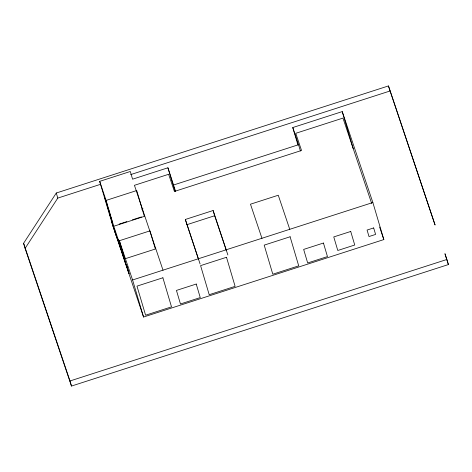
<?xml version="1.0" encoding="UTF-8"?>
<svg xmlns="http://www.w3.org/2000/svg" width="472" height="472" viewBox="0 0 472 472"><rect width="100%" height="100%" fill="white"/><g stroke="black" fill="none" stroke-linecap="round" stroke-linejoin="round"><path stroke-width="0.71" d="M448.4 264.562L444.99 253.818L448.4 264.562L71.484 386.061L25.104 248.36L23.6 243.281L56.286 193.013L388.444 85.939L435.042 224.902L388.444 85.939M25.104 248.36L57.791 198.093L100.536 184.316M297.915 144.922L292.77 127.546L342.235 111.599L372.862 202.517L383.836 239.575L143.553 317.031L112.932 226.112L99.675 181.36L130.301 171.489L132.579 179.183L167.914 167.79L175.549 191.213M130.673 174.599L389.949 91.025M113.746 226.247L106.094 200.411L136.715 190.54L144.367 216.377L113.746 226.247L124.738 258.88L119.363 240.738L149.984 230.867L155.359 249.01L125.434 258.656M173.696 184.959L298.546 144.709L292.77 127.546M141.724 209.179L142.981 208.772M119.192 224.094L126.844 221.628M132.408 219.834L141.452 216.919M198.464 259.116L185.325 219.474L213.12 210.518L227.882 254.974M186.871 224.702L214.666 215.739L213.12 210.518M143.553 317.031L132.579 279.973L372.862 202.517M71.484 386.061L69.98 380.975L446.896 259.476M371.671 203.45L342.961 118.094L295.749 133.31L301.531 150.474L174.416 191.449L168.634 174.286L134.431 185.313L163.035 270.244M379.624 227.073L383.836 239.575M289.773 229.386L278.273 195.237L250.473 204.199L261.978 238.348M214.666 215.739L226.259 250.154M185.325 219.474L200.087 263.937M175.118 191.355L167.914 167.79M99.675 181.36L106.094 200.411M119.363 240.738L132.579 279.973M23.6 243.281L69.98 380.975M342.235 111.599L353.215 148.656M298.546 144.709L300.404 150.963M128.413 271.978L123.115 255.022L126.13 265.187M125.369 262.922L120.071 245.965L123.08 256.131M117.965 240.95L114.177 228.89L116.189 235.664M115.616 233.97L111.829 221.911L113.835 228.684M56.286 193.013L57.791 198.093M162.893 277.778L136.98 286.132L145.594 315.213L171.507 306.859L162.893 277.778M226.501 257.275L200.588 265.63L209.202 294.711L235.115 286.356L226.501 257.275M290.103 236.773L264.19 245.127L272.804 274.208L298.717 265.854L290.103 236.773M350.726 231.463L333.763 236.926L337.781 250.479L354.737 245.015L350.726 231.463M196.234 284.044L176.445 290.422L180.463 303.974L200.252 297.596L196.234 284.044M323.444 243.039L303.655 249.417L307.673 262.969L327.456 256.591L323.444 243.039M373.676 227.929L367.08 230.053L369.004 236.549L375.6 234.425L373.676 227.929M106.542 202.913L105.02 198.387L107.545 206.305L106.542 202.913M108.885 210.819L107.356 206.293L109.887 214.211L108.885 210.819M111.062 218.164L109.534 213.633L112.065 221.551L111.062 218.164M118.796 242.289L117.268 237.758L120.802 249.063L118.796 242.289M127.056 266.81L126.29 264.544L129.062 273.583L127.056 266.81"/></g></svg>
